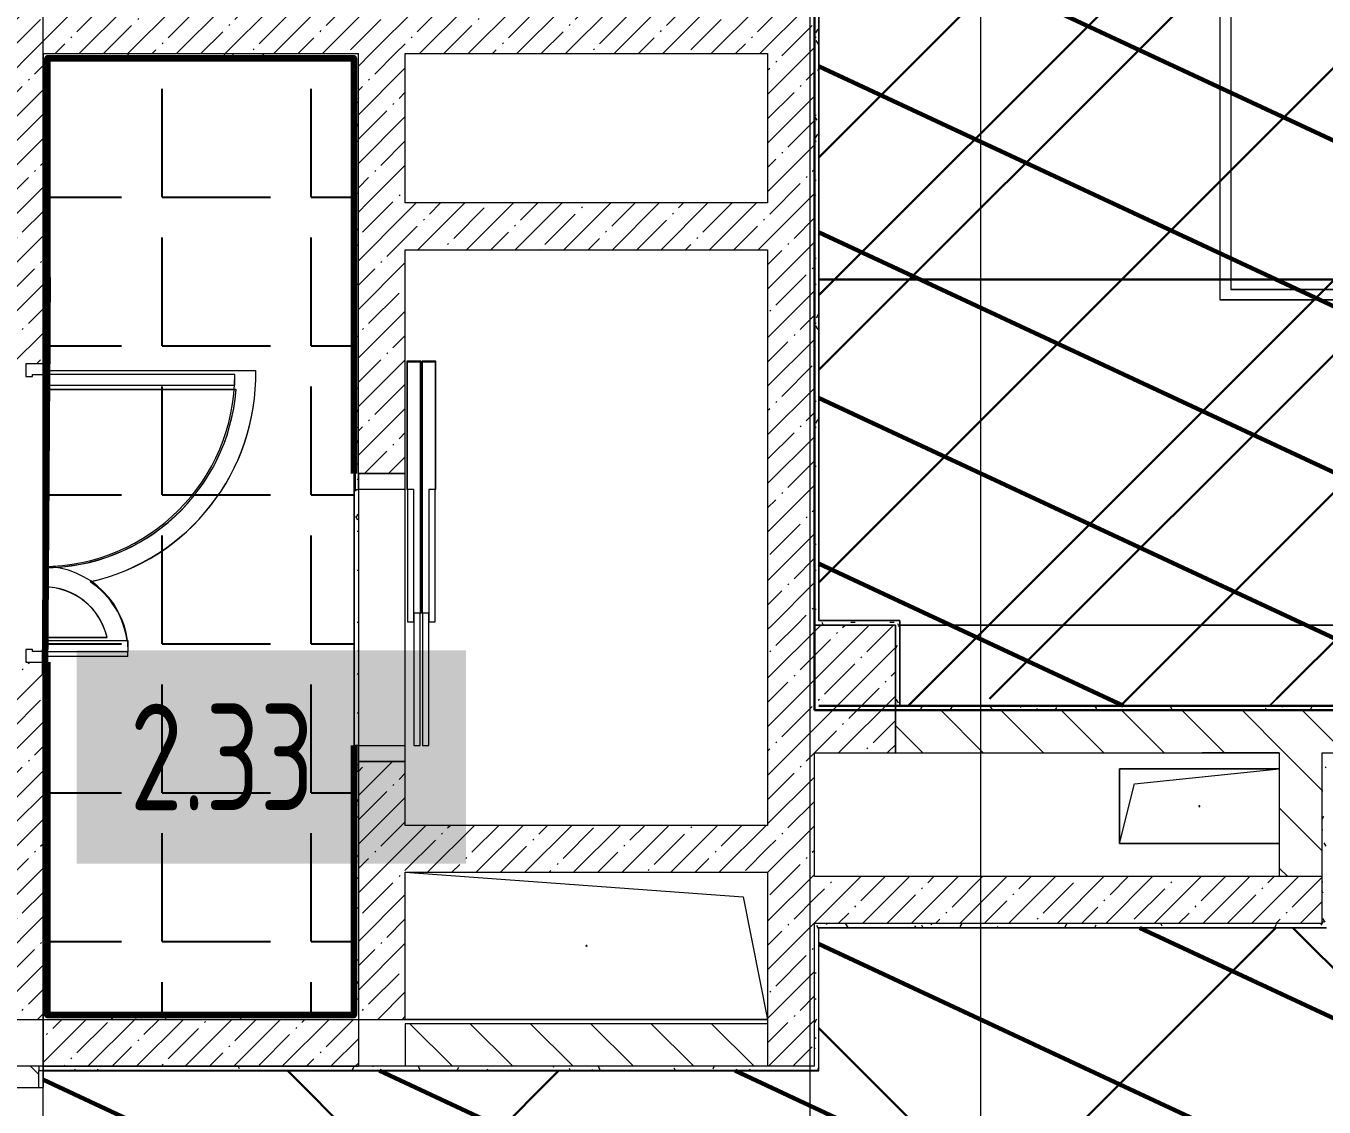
# Model space of a CAD drawing. Header units: millimetres. Extents: x -164500 to 426394, y -23753 to 102118.
# Drawn here: x 187452 to 193543, y 10038 to 15109 of the extents above; entities that cross this region are included whole.
import ezdxf
from ezdxf import colors
from ezdxf.entities.mleader import LeaderData, LeaderLine
from ezdxf.math import Vec2, Vec3

# ---------------------------------------------------------------- set-up
doc = ezdxf.new("R2010")
doc.units = ezdxf.units.MM
doc.linetypes.add('Осевая', pattern=[6350, 1270, -952.5, 3175, -952.5])
for name, color, linetype, lineweight in [('0) шлифовка', 5, 'Continuous', 60), ('284 стык. профилей', 1, 'Continuous', 120), ('370 ПК-1', 200, 'Continuous', 120), ('5.1) Л-4  Линолеум спортзал', 140, 'Continuous', 30), ('5.3) Л-7 Линолеум 4 вып', 230, 'Continuous', 30), ('5.3) Линолем обрезка', 100, 'Continuous', 30), ('9.1) Рулон', 30, 'Continuous', 30), ('A-FLOR', 7, 'Continuous', 9), ('A-GENM', 7, 'Continuous', 9), ('A-WALL', 7, 'Continuous', 5), ('I-WALL', 7, 'Continuous', 5), ('S-COLS-1', 7, 'Continuous', 5), ('Оси', 7, 'Continuous', 9), ('Оси-2', 7, 'Осевая', 9)]:
    doc.layers.add(name, color=color, linetype=linetype, lineweight=lineweight)
for name, color, linetype in [('1.2.1) плитка КР3', 140, 'Continuous'), ('2) защита вин плитк', 6, 'Continuous'), ('3.2.1) Нал-ой пол 4 вып', 3, 'Continuous'), ('3.2.2) Нал-ой пол 4 вып', 3, 'Continuous')]:
    doc.layers.add(name, color=color, linetype=linetype)
for name, color, linetype, lineweight, true_color in [('A-DOOR-1', 7, 'Continuous', 5, 0xc0c0c0), ('A-DOOR-FRAM-1', 7, 'Continuous', 5, 0xc0c0c0), ('A-WALL-1', 9, 'Continuous', 5, 0x808080), ('A-WALL-FNSH-1', 9, 'Continuous', 5, 0x808080)]:
    doc.layers.add(name, color=color, linetype=linetype, lineweight=lineweight, true_color=true_color)
doc.styles.get("Standard").update_dxf_attribs({"font": 'ГОСТ тип А.ttf'})
doc.styles.add('СПДС', font='ГОСТ тип А.ttf', dxfattribs={"width": 0.9})
doc.dimstyles.new('ISO-25', dxfattribs={"dimtxt": 2.5, "dimasz": 2.5, "dimexe": 1.25, "dimexo": 0.625, "dimtad": 1, "dimtxsty": 'Standard', "dimcen": 2.5, "dimadec": 0, "dimazin": 0, "dimtfac": 1, "dimtmove": 0, "dimatfit": 3, "dimfxl": 1, "dimarcsym": 0})
pattern_1 = [(135, (148772.12, -0.94), (-141.42136, -141.42136), [])]
pattern_2 = [(45, (148772.12, -0.94), (-114.04925, 114.04925), []), (45, (148886.17, -0.94), (-114.04925, 114.04925), [201.612, -40.322, 6.706, -33.617])]
pattern_3 = [(0, (148772.123, -0.94), (243.84, 60.96), [20.117, -162.763, 20.117, -162.763, -975.36]), (0, (148772.123, -0.94), (243.84, 60.96), [-365.76, 20.117, -345.643, 20.117, -162.763, -426.72]), (0, (148772.123, -0.94), (243.84, 60.96), [-914.4, 20.117, -101.803, 20.117, -284.683]), (120, (148863.563, 29.54), (-174.71291, 180.691634), [20.117, -162.763, 20.117, -162.763, -975.36]), (120, (148863.563, 29.54), (-174.71291, 180.691634), [-365.76, 20.117, -345.643, 20.117, -162.763, -426.72]), (120, (148863.563, 29.54), (-174.71291, 180.691634), [-914.4, 20.117, -101.803, 20.117, -284.683]), (240, (148894.043, 151.46), (-69.12709, -241.651634), [20.117, -162.763, 20.117, -162.763, -975.36]), (240, (148894.043, 151.46), (-69.12709, -241.651634), [-365.76, 20.117, -345.643, 20.117, -162.763, -426.72]), (240, (148894.043, 151.46), (-69.12709, -241.651634), [-914.4, 20.117, -101.803, 20.117, -284.683])]
pattern_4 = [(45, (148903.1, 14959), (-1347.04, 1347.04), [])]
pattern_5 = [(45, (205553.1, 26879), (-1347.04, 1347.04), [])]

# ---------------------------------------------------------------- blocks, each defined once
blk = doc.blocks.new('GM_Отверстие прямоугольное _в плите_ - Отверстие-21981729-Объем проектирования 2 этажа')
at = {"layer": 'A-GENM'}
for p, q in [((-375, -175), (-375, 175)), ((-375, 175), (375, 175)), ((375, 175), (-375, 175)), ((-375, 175), (-375, -175)), ((-305, 105), (375, 175)), ((-375, -175), (-305, 105)), ((375, -175), (-375, -175)), ((-375, -175), (375, -175))]:
    blk.add_line(p, q, dxfattribs=at)
for start, end in [(360, 180), (180, 360)]:
    blk.add_arc((0, 0), 2.5, start, end, dxfattribs=at)
blk = doc.blocks.new('GM_Отверстие прямоугольное _в плите_ - Отверстие-24275187-Объем проектирования 2 этажа')
at = {"layer": 'A-GENM'}
for p, q in [((-230, 735), (345, 850)), ((345, 850), (345, -850)), ((345, -850), (345, 850)), ((-345, -850), (-230, 735))]:
    blk.add_line(p, q, dxfattribs=at)
for start, end in [(360, 180), (180, 360)]:
    blk.add_arc((0, 0), 2.5, start, end, dxfattribs=at)
blk = doc.blocks.new('_Oblique')
at = {"color": 0, "linetype": 'ByBlock', "lineweight": -2}
blk.add_line((-0.5, -0.5), (0.5, 0.5), dxfattribs=at)
blk = doc.blocks.new('*D1710')
at = {"layer": '5.3) Линолем обрезка', "color": 0, "lineweight": -2, "transparency": 16777216}
for p, q in [((191532.7, 26899.1), (201952.4, 26899.1)), ((201951.1, 11899.1), (201951.1, 26899.1)), ((191532.7, 11899.1), (201952.4, 11899.1))]:
    blk.add_line(p, q, dxfattribs=at)
at = {"layer": 'Defpoints', "color": 0, "transparency": 16777216}
for p in [(191532.1, 26899.1), (201951.1, 26899.1), (191532.1, 11899.1)]:
    blk.add_point(p, dxfattribs=at)
at = {"layer": '5.3) Линолем обрезка', "color": 0, "lineweight": -2, "transparency": 16777216, "xscale": 600, "yscale": 600, "zscale": 600}
for p, rotation in [((201951.1, 26899.1), 90), ((201951.1, 11899.1), 270)]:
    blk.add_blockref('_Oblique', p, dxfattribs=dict(at, rotation=rotation))
at = {"layer": '5.3) Линолем обрезка', "color": 0, "transparency": 16777216, "insert": (201650.5, 19399.1), "char_height": 600, "attachment_point": 5, "rotation": 90}
blk.add_mtext('15000', dxfattribs=at)
blk = doc.blocks.new('*U1715')
at = {"layer": '5.3) Линолем обрезка'}
blk.add_lwpolyline([(-10250, 0), (10250, 0)], dxfattribs=at)
blk = doc.blocks.new('*U1716')
at = {"layer": '5.3) Линолем обрезка', "color": 0, "linetype": 'ByBlock', "lineweight": -2, "transparency": 16777216}
for p in [(0, 2000), (0, 0)]:
    blk.add_blockref('*U1715', p, dxfattribs=at)

msp = doc.modelspace()

# ---------------------------------------------------------------- hatches: boundary and pattern name
at = {"layer": '0) шлифовка', "true_color": 0x2776bb}
h = msp.add_hatch(dxfattribs=at)
h.set_pattern_fill('ANSI31', color=152, scale=222, angle=110)
h.set_pattern_definition([(155, (205553.1, 26879), (-297.882, -638.81), [])])
h.paths.add_polyline_path([(215311.123, 26479), (214911.123, 26479), (209553.123, 26479), (208932.123, 26479), (208911.623, 26479), (208911.123, 26479), (203552.123, 26479), (203532.123, 26479), (202911.123, 26479), (197553.41, 26479), (196911.123, 26479), (191553.123, 26480), (191553.123, 26479), (191173.123, 26479), (191173.123, 23321), (191553.123, 23321), (191553.123, 22679), (191173.123, 22679), (191173.123, 17321), (191553.123, 17321), (191553.123, 16679), (191173.123, 16679), (191173.123, 12321), (191553.123, 12321), (191553.123, 11921), (194007.836, 11921), (196911.123, 11921), (196911.123, 12321), (197553.123, 12321), (197553.123, 11921), (202911.123, 11921), (202911.123, 12321), (203553.123, 12321), (203553.123, 11921), (208911.123, 11921), (208911.123, 12321), (209553.123, 12321), (209553.123, 11921), (214911.123, 11921), (214911.123, 12321), (215311.123, 12321), (215311.123, 15175), (215311.123, 16679), (214911.123, 16679), (214911.123, 17321), (215311.123, 17321), (215311.123, 22679), (214911.123, 22679), (214911.123, 23321), (215311.123, 23321), (215311.123, 24050)])
h = msp.add_hatch(dxfattribs=at)
h.set_pattern_fill('ANSI31', color=152, scale=222, angle=110)
h.set_pattern_definition([(155, (148903.1, 14959), (-297.8825, -638.811), [])])
h.paths.add_polyline_path([(224231.123, 10682.29), (223453.123, 10682.29), (223453.123, 10722.29), (224231.123, 10722.29), (224231.123, 10879), (222787.313, 10879), (222787.313, 10868.5), (222281.123, 10868.5), (222202.123, 10868.5), (222202.123, 10835), (222157.123, 10835), (222157.123, 10868.5), (215723.623, 10868.5), (215563.123, 10868.5), (215068.123, 10868.5), (210711.123, 10879), (210711.123, 10900), (210722.91, 11349), (210153.123, 11349), (210153.123, 10879), (210152.123, 10879), (210132.123, 10879), (207912.123, 10879), (196011.836, 10879), (196011.836, 10900), (193553.836, 10900), (193553.836, 10879), (191173.123, 10879), (191173.123, 10209), (187533.123, 10209), (187533.123, 10130), (187533.123, 7921), (188333.123, 7921), (188403.123, 7921), (188403.123, 8725), (188443.123, 8725), (188443.123, 7921), (189658.123, 7921), (189658.123, 8230), (189698.123, 8230), (189698.123, 7921), (197272.123, 7921), (197272.123, 8725), (197312.123, 8725), (197312.123, 7921), (198527.123, 7921), (198527.123, 8230), (198567.123, 8230), (198567.123, 7921), (206273.123, 7921), (206273.123, 8725), (206313.123, 8725), (206313.123, 7921), (207528.123, 7921), (207528.123, 8230), (207568.123, 8230), (207568.123, 7921), (214052.123, 7921), (214727.123, 7921), (220852.123, 7921), (221077.123, 7921), (223501.123, 7921), (223501.123, 8301), (224231.123, 8301), (224231.123, 9352.29), (224231.123, 9422.29), (223953.123, 9422.29), (223953.123, 9462.29), (224231.123, 9462.29)])
at = {"layer": '1.2.1) плитка КР3'}
h = msp.add_hatch(dxfattribs=at)
h.set_pattern_fill('ANGLE', color=256, scale=100)
h.set_pattern_definition([(0, (205553.1, 26879), (0, 698.5), [508, -190.5]), (90, (205553.1, 26879), (-698.5, 4e-14), [508, -190.5])])
h.paths.add_polyline_path([(188991.123, 14958.059), (187553.123, 14958.059), (187553.123, 13524.059), (187552.123, 13524.059), (187540.123, 13524.059), (187540.123, 13509.059), (187536.812, 12139.059), (187540.123, 12139.059), (187540.123, 12124.059), (187552.123, 12124.059), (187553.123, 12124.059), (187553.123, 10470.059), (188991.123, 10470.059)])
at = {"layer": '2) защита вин плитк'}
h = msp.add_hatch(dxfattribs=at)
h.set_pattern_fill('ANSI31', color=256, scale=600)
h.set_pattern_definition(pattern_5)
h.paths.add_polyline_path([(215311.123, 26479), (214911.123, 26479), (209553.123, 26479), (208932.123, 26479), (208911.623, 26479), (208911.123, 26479), (203552.123, 26479), (203532.123, 26479), (202911.123, 26479), (197553.41, 26479), (196911.123, 26479), (191553.123, 26480), (191553.123, 26479), (191173.123, 26479), (191173.123, 23321), (191553.123, 23321), (191553.123, 22679), (191173.123, 22679), (191173.123, 17321), (191553.123, 17321), (191553.123, 16679), (191173.123, 16679), (191173.123, 12321), (191553.123, 12321), (191553.123, 11921), (194007.836, 11921), (196911.123, 11921), (196911.123, 12321), (197553.123, 12321), (197553.123, 11921), (202911.123, 11921), (202911.123, 12321), (203553.123, 12321), (203553.123, 11921), (208911.123, 11921), (208911.123, 12321), (209553.123, 12321), (209553.123, 11921), (214911.123, 11921), (214911.123, 12321), (215311.123, 12321), (215311.123, 15175), (215311.123, 16679), (214911.123, 16679), (214911.123, 17321), (215311.123, 17321), (215311.123, 22679), (214911.123, 22679), (214911.123, 23321), (215311.123, 23321), (215311.123, 24050)])
h = msp.add_hatch(dxfattribs=at)
h.set_pattern_fill('ANSI31', color=256, scale=600)
h.set_pattern_definition(pattern_4)
h.paths.add_polyline_path([(224231.123, 10682.29), (223453.123, 10682.29), (223453.123, 10722.29), (224231.123, 10722.29), (224231.123, 10879), (222787.313, 10879), (222787.313, 10868.5), (222281.123, 10868.5), (222202.123, 10868.5), (222202.123, 10835), (222157.123, 10835), (222157.123, 10868.5), (215723.623, 10868.5), (215563.123, 10868.5), (215068.123, 10868.5), (210711.123, 10879), (210711.123, 10900), (210722.91, 11349), (210153.123, 11349), (210153.123, 10879), (210152.123, 10879), (210132.123, 10879), (207912.123, 10879), (196011.836, 10879), (196011.836, 10900), (193553.836, 10900), (193553.836, 10879), (191173.123, 10879), (191173.123, 10209), (187533.123, 10209), (187533.123, 10130), (187533.123, 7921), (188333.123, 7921), (188403.123, 7921), (188403.123, 8725), (188443.123, 8725), (188443.123, 7921), (189658.123, 7921), (189658.123, 8230), (189698.123, 8230), (189698.123, 7921), (197272.123, 7921), (197272.123, 8725), (197312.123, 8725), (197312.123, 7921), (198527.123, 7921), (198527.123, 8230), (198567.123, 8230), (198567.123, 7921), (206273.123, 7921), (206273.123, 8725), (206313.123, 8725), (206313.123, 7921), (207528.123, 7921), (207528.123, 8230), (207568.123, 8230), (207568.123, 7921), (214052.123, 7921), (214727.123, 7921), (220852.123, 7921), (221077.123, 7921), (223501.123, 7921), (223501.123, 8301), (224231.123, 8301), (224231.123, 9352.29), (224231.123, 9422.29), (223953.123, 9422.29), (223953.123, 9462.29), (224231.123, 9462.29)])
at = {"layer": '3.2.1) Нал-ой пол 4 вып'}
h = msp.add_hatch(dxfattribs=at)
h.set_pattern_fill('ANSI31', color=256, scale=600)
h.set_pattern_definition(pattern_5)
h.paths.add_polyline_path([(215311.123, 26479), (214911.123, 26479), (209553.123, 26479), (208932.123, 26479), (208911.623, 26479), (208911.123, 26479), (203552.123, 26479), (203532.123, 26479), (202911.123, 26479), (197553.41, 26479), (196911.123, 26479), (191553.123, 26480), (191553.123, 26479), (191173.123, 26479), (191173.123, 23321), (191553.123, 23321), (191553.123, 22679), (191173.123, 22679), (191173.123, 17321), (191553.123, 17321), (191553.123, 16679), (191173.123, 16679), (191173.123, 12321), (191553.123, 12321), (191553.123, 11921), (194007.836, 11921), (196911.123, 11921), (196911.123, 12321), (197553.123, 12321), (197553.123, 11921), (202911.123, 11921), (202911.123, 12321), (203553.123, 12321), (203553.123, 11921), (208911.123, 11921), (208911.123, 12321), (209553.123, 12321), (209553.123, 11921), (214911.123, 11921), (214911.123, 12321), (215311.123, 12321), (215311.123, 15175), (215311.123, 16679), (214911.123, 16679), (214911.123, 17321), (215311.123, 17321), (215311.123, 22679), (214911.123, 22679), (214911.123, 23321), (215311.123, 23321), (215311.123, 24050)])
at = {"layer": '3.2.2) Нал-ой пол 4 вып'}
h = msp.add_hatch(dxfattribs=at)
h.set_pattern_fill('ANSI31', color=256, scale=600)
h.set_pattern_definition(pattern_4)
h.paths.add_polyline_path([(224231.123, 10682.29), (223453.123, 10682.29), (223453.123, 10722.29), (224231.123, 10722.29), (224231.123, 10879), (222787.313, 10879), (222787.313, 10868.5), (222281.123, 10868.5), (222202.123, 10868.5), (222202.123, 10835), (222157.123, 10835), (222157.123, 10868.5), (215723.623, 10868.5), (215563.123, 10868.5), (215068.123, 10868.5), (210711.123, 10879), (210711.123, 10900), (210722.91, 11349), (210153.123, 11349), (210153.123, 10879), (210152.123, 10879), (210132.123, 10879), (207912.123, 10879), (196011.836, 10879), (196011.836, 10900), (193553.836, 10900), (193553.836, 10879), (191173.123, 10879), (191173.123, 10209), (187533.123, 10209), (187533.123, 10130), (187533.123, 7921), (188333.123, 7921), (188403.123, 7921), (188403.123, 8725), (188443.123, 8725), (188443.123, 7921), (189658.123, 7921), (189658.123, 8230), (189698.123, 8230), (189698.123, 7921), (197272.123, 7921), (197272.123, 8725), (197312.123, 8725), (197312.123, 7921), (198527.123, 7921), (198527.123, 8230), (198567.123, 8230), (198567.123, 7921), (206273.123, 7921), (206273.123, 8725), (206313.123, 8725), (206313.123, 7921), (207528.123, 7921), (207528.123, 8230), (207568.123, 8230), (207568.123, 7921), (214052.123, 7921), (214727.123, 7921), (220852.123, 7921), (221077.123, 7921), (223501.123, 7921), (223501.123, 8301), (224231.123, 8301), (224231.123, 9352.29), (224231.123, 9422.29), (223953.123, 9422.29), (223953.123, 9462.29), (224231.123, 9462.29)])
at = {"layer": '5.1) Л-4  Линолеум спортзал'}
h = msp.add_hatch(dxfattribs=at)
h.set_pattern_fill('ANSI31', color=256, scale=300)
h.set_pattern_definition([(45, (205553.1, 26879), (-673.52, 673.52), [])])
h.paths.add_polyline_path([(215311.123, 26510.116), (214911.123, 26478.058), (214911.123, 26878.058), (209553.123, 26878.058), (209553.123, 26479.058), (208932.123, 26510.116), (208911.623, 26510.116), (208911.123, 26878.058), (203552.123, 26878.058), (203532.123, 26510.116), (202932.123, 26499.059), (202911.123, 26878.058), (197553.41, 26878.058), (197553.41, 26499.059), (196911.123, 26478.059), (196911.123, 26877.558), (191553.123, 26878.558), (191553.123, 26510.116), (191173.123, 26510.116), (191173.123, 23352.116), (191553.123, 23352.116), (191553.123, 22710.116), (191173.123, 22710.116), (191173.123, 17352.116), (191553.123, 17352.116), (191553.123, 16710.116), (191173.123, 16710.116), (191173.123, 12352.116), (191553.123, 12352.116), (191553.123, 11952.116), (194007.836, 11952.116), (196911.123, 11952.116), (196911.123, 12352.116), (197553.123, 12352.116), (197553.123, 11952.116), (202911.123, 11952.116), (202911.123, 12352.116), (203553.123, 12352.116), (203553.123, 11952.116), (208911.123, 11952.116), (208911.123, 12352.116), (209553.123, 12352.116), (209553.123, 11952.116), (214911.123, 11952.116), (214911.123, 12352.116), (215311.123, 12352.116), (215311.123, 15206.116), (215311.123, 16710.116), (214911.123, 16710.116), (214911.123, 17352.116), (215311.123, 17352.116), (215311.123, 22710.116), (214911.123, 22710.116), (214911.123, 23352.116), (215311.123, 23352.116), (215311.123, 24081.116)])
at = {"layer": '5.3) Л-7 Линолеум 4 вып'}
h = msp.add_hatch(dxfattribs=at)
h.set_pattern_fill('ANSI37', color=256, scale=600)
h.set_pattern_definition([(45, (148903.1, 14959), (-1347.04, 1347.04), []), (135, (148903.1, 14959), (-1347.04, -1347.04), [])])
h.paths.add_polyline_path([(224231.123, 10682.29), (223453.123, 10682.29), (223453.123, 10722.29), (224231.123, 10722.29), (224231.123, 10879), (222787.313, 10879), (222787.313, 10868.5), (222281.123, 10868.5), (222202.123, 10868.5), (222202.123, 10835), (222157.123, 10835), (222157.123, 10868.5), (215723.623, 10868.5), (215563.123, 10868.5), (215068.123, 10868.5), (210711.123, 10879), (210711.123, 10900), (210722.91, 11349), (210153.123, 11349), (210153.123, 10879), (210152.123, 10879), (210132.123, 10879), (207912.123, 10879), (196011.836, 10879), (196011.836, 10900), (193553.836, 10900), (193553.836, 10879), (191173.123, 10879), (191173.123, 10209), (187533.123, 10209), (187533.123, 10130), (187533.123, 7921), (188333.123, 7921), (188403.123, 7921), (188403.123, 8725), (188443.123, 8725), (188443.123, 7921), (189658.123, 7921), (189658.123, 8230), (189698.123, 8230), (189698.123, 7921), (197272.123, 7921), (197272.123, 8725), (197312.123, 8725), (197312.123, 7921), (198527.123, 7921), (198527.123, 8230), (198567.123, 8230), (198567.123, 7921), (206273.123, 7921), (206273.123, 8725), (206313.123, 8725), (206313.123, 7921), (207528.123, 7921), (207528.123, 8230), (207568.123, 8230), (207568.123, 7921), (214052.123, 7921), (214727.123, 7921), (220852.123, 7921), (221077.123, 7921), (223501.123, 7921), (223501.123, 8301), (224231.123, 8301), (224231.123, 9352.29), (224231.123, 9422.29), (223953.123, 9422.29), (223953.123, 9462.29), (224231.123, 9462.29)])
at = {"layer": '5.3) Линолем обрезка', "transparency": 33554646}
h = msp.add_hatch(dxfattribs=at)
h.set_pattern_fill('ANSI31', color=5, scale=222)
h.set_pattern_definition([(45, (205553.1, 26879), (-498.404, 498.404), [])])
h.paths.add_polyline_path([(211673.123, 13920.058), (191173.123, 13920.058), (191173.123, 12320.058), (191553.123, 12320.058), (191553.123, 11920.058), (196911.123, 11920.058), (196911.123, 12320.058), (197553.123, 12320.058), (197553.123, 11920.058), (202911.123, 11920.058), (202911.123, 12320.058), (203553.123, 12320.058), (203553.123, 11920.058), (208911.123, 11920.058), (208911.123, 12320.058), (209553.123, 12320.058), (209553.123, 11920.058), (211673.123, 11920.058)])
h.paths.add_polyline_path([(211673.123, 15920.058), (191173.123, 15920.058), (191173.123, 13920.058), (211673.123, 13920.058)])
h.paths.add_polyline_path([(211673.123, 17920.058), (191173.123, 17920.058), (191173.123, 17320.058), (191553.123, 17320.058), (191553.123, 16678.058), (191173.123, 16678.058), (191173.123, 15920.058), (211673.123, 15920.058)])
h.paths.add_polyline_path([(211673.123, 19920.058), (191173.123, 19920.058), (191173.123, 17920.058), (211673.123, 17920.058)])
h.paths.add_polyline_path([(211673.123, 21920.058), (191173.123, 21920.058), (191173.123, 19920.058), (211673.123, 19920.058)])
h.paths.add_polyline_path([(211673.123, 23920.058), (191173.123, 23920.058), (191173.123, 23320.058), (191553.123, 23320.058), (191553.123, 22678.059), (191173.123, 22678.059), (191173.123, 21920.058), (211673.123, 21920.058)])
h.paths.add_polyline_path([(211673.123, 25920.058), (191173.123, 25920.058), (191173.123, 23920.058), (211673.123, 23920.058)])
h.paths.add_polyline_path([(211673.123, 26878.058), (209553.123, 26878.058), (209553.123, 26528.058), (209553.123, 26478.058), (208932.123, 26478.058), (208912.123, 26478.058), (208911.123, 26478.058), (208911.123, 26479.058), (208911.123, 26499.058), (208911.123, 26878.058), (203553.123, 26878.058), (203553.123, 26499.059), (203553.123, 26479.059), (203553.123, 26478.059), (203532.123, 26478.059), (202911.123, 26478.059), (202911.123, 26528.059), (202911.123, 26878.058), (197553.41, 26878.058), (197553.41, 26528.059), (197553.41, 26478.059), (196911.123, 26478.059), (196911.123, 26878.058), (191553.123, 26878.058), (191553.123, 26478.058), (191173.123, 26478.058), (191173.123, 25920.058), (211673.123, 25920.058)])
at = {"layer": 'I-WALL'}
h = msp.add_hatch(dxfattribs=at)
h.set_pattern_fill('FP_1', color=256, style=0, pattern_type=2)
h.set_pattern_definition(pattern_2)
h.paths.add_polyline_path([(187312.123, 10449.058), (187532.123, 10449.059), (187532.123, 12124.059), (187312.123, 12124.059), (187312.123, 10679.059)])
h.paths.add_polyline_path([(187532.123, 13524.059), (187532.123, 21574.059), (187312.123, 21574.059), (187312.123, 13524.059), (187527.655, 13524.059)])
h.paths.add_polyline_path([(187523.675, 22974.059), (187532.123, 22974.059), (187532.123, 23399.059), (187422.883, 23399.059), (187312.123, 23419.337), (187312.123, 22974.059), (187482.123, 22974.059)])
h = msp.add_hatch(dxfattribs=at)
h.set_pattern_fill('FP_191', color=256, style=0, pattern_type=2)
h.set_pattern_definition(pattern_3)
h.paths.add_polyline_path([(191152.123, 12299.058), (191172.123, 12299.058), (191172.123, 12319.058)])
h.paths.add_polyline_path([(191152.123, 12299.058), (191172.123, 12320.058), (191172.123, 16679.058), (191152.123, 16679.058), (191152.123, 12332.073)])
h = msp.add_hatch(dxfattribs=at)
h.set_pattern_fill('FP_1', color=256, style=0, pattern_type=2)
h.set_pattern_definition(pattern_2)
h.paths.add_polyline_path([(191152.123, 14979.059), (191152.123, 15199.059), (187532.123, 15199.059), (187532.123, 14979.059), (190932.123, 14979.059)])
h = msp.add_hatch(dxfattribs=at)
h.set_pattern_fill('FP_191', color=256, style=0, pattern_type=2)
h.set_pattern_definition(pattern_3)
h.paths.add_polyline_path([(189012.123, 14979.059), (187532.123, 14979.059), (187532.123, 14959.059), (188991.123, 14959.059)])
h.paths.add_polyline_path([(189001.846, 14959.059), (189012.123, 14959.059), (189012.123, 14979.059), (188992.123, 14959.059)])
h = msp.add_hatch(dxfattribs=at)
h.set_pattern_fill('FP_191', color=256, style=0, pattern_type=2)
h.set_pattern_definition(pattern_3)
h.paths.add_polyline_path([(187532.123, 10449.059), (187552.123, 10470.059), (187552.123, 12124.059), (187540.123, 12124.059), (187540.123, 12069.059), (187532.123, 12069.059), (187532.123, 10452.072)])
h.paths.add_polyline_path([(187552.123, 10449.059), (187552.123, 10469.059), (187532.123, 10449.059)])
h.paths.add_polyline_path([(187540.123, 13524.059), (187552.123, 13524.059), (187552.123, 14958.059), (187532.123, 14959.059), (187532.89, 13579.059), (187540.123, 13579.059), (187540.123, 13532.059)])
h = msp.add_hatch(dxfattribs=at)
h.set_pattern_fill('FP_191', color=256, style=0, pattern_type=2)
h.set_pattern_definition(pattern_3)
h.paths.add_polyline_path([(188994.184, 10469.059), (189012.123, 10469.059), (189012.123, 14959.059), (188992.123, 14957.24), (188992.123, 10469.059)])
h = msp.add_hatch(dxfattribs=at)
h.set_pattern_fill('FP_1', color=256, style=0, pattern_type=2)
h.set_pattern_definition(pattern_2)
h.paths.add_polyline_path([(189232.123, 14279.059), (189232.123, 14979.059), (189012.123, 14979.059), (189012.123, 14279.059)])
h = msp.add_hatch(dxfattribs=at)
h.set_pattern_fill('FP_1', color=256, style=0, pattern_type=2)
h.set_pattern_definition(pattern_2)
h.paths.add_polyline_path([(191152.123, 10229.059), (191152.123, 11699.058), (190932.123, 11699.058), (190932.123, 10229.059)])
h.paths.add_polyline_path([(190932.123, 12299.058), (191152.123, 12299.058), (191152.123, 14979.059), (190932.123, 14979.059), (190932.123, 12900.076)])
h = msp.add_hatch(dxfattribs=at)
h.set_pattern_fill('FP_1', color=256, style=0, pattern_type=2)
h.set_pattern_definition(pattern_2)
h.paths.add_polyline_path([(189232.123, 10449.059), (189232.123, 11659.059), (189012.123, 11659.059), (189012.123, 10449.059)])
h.paths.add_polyline_path([(189012.123, 13009.059), (189232.123, 13009.059), (189232.123, 14279.059), (189012.123, 14279.059), (189012.123, 14128.205)])
h = msp.add_hatch(dxfattribs=at)
h.set_pattern_fill('FP_1', color=256, style=0, pattern_type=2)
h.set_pattern_definition(pattern_2)
h.paths.add_polyline_path([(189232.123, 14059.059), (190932.123, 14059.059), (190932.123, 14279.059), (189232.123, 14279.059), (189232.123, 14250.907)])
h = msp.add_hatch(dxfattribs=at)
h.set_pattern_fill('FP_191', color=256, style=0, pattern_type=2)
h.set_pattern_definition(pattern_3)
h.paths.add_polyline_path([(191525.533, 12299.058), (191552.123, 12299.058), (191552.123, 12319.058), (191172.123, 12319.058), (191172.123, 12299.058)])
h = msp.add_hatch(dxfattribs=at)
h.set_pattern_fill('FP_191', color=256, style=0, pattern_type=2)
h.set_pattern_definition(pattern_3)
h.paths.add_polyline_path([(191532.123, 11899.058), (191552.123, 11920.058), (191552.123, 12299.058), (191532.124, 12299.058), (191532.123, 11919.058)])
h.paths.add_polyline_path([(191552.123, 11899.058), (191552.123, 11919.058), (191532.123, 11899.058)])
h = msp.add_hatch(dxfattribs=at)
h.set_pattern_fill('FP_23', color=256, style=0, pattern_type=2)
h.set_pattern_definition(pattern_1)
h.paths.add_polyline_path([(199182.123, 11699.058), (200482.121, 11699.059), (200482.123, 11899.058), (197532.123, 11899.058), (197532.41, 11699.058)])
h.paths.add_polyline_path([(193332.837, 11699.058), (194007.836, 11699.058), (194007.836, 11899.058), (191532.123, 11898.896), (191532.123, 11699.058), (192971.002, 11699.058)])
h.paths.add_polyline_path([(196232.836, 11699.058), (196932.123, 11699.058), (196932.123, 11899.058), (195457.836, 11899.058), (195457.836, 11699.058), (196032.836, 11699.058)])
h = msp.add_hatch(dxfattribs=at)
h.set_pattern_fill('FP_191', color=256, style=0, pattern_type=2)
h.set_pattern_definition(pattern_3)
h.paths.add_polyline_path([(196932.123, 11899.058), (196932.123, 11919.058), (196912.123, 11919.058)])
h.paths.add_polyline_path([(196932.123, 11899.058), (196911.123, 11919.058), (195457.836, 11919.058), (195457.836, 11907.058), (195487.836, 11907.058), (195487.836, 11899.058), (196232.836, 11899.058)])
h.paths.add_polyline_path([(193977.836, 11899.058), (193977.836, 11907.058), (194007.836, 11907.058), (194007.836, 11919.058), (191552.123, 11919.058), (191552.123, 11899.058), (193532.836, 11899.058)])
h = msp.add_hatch(dxfattribs=at)
h.set_pattern_fill('FP_23', color=256, style=0, pattern_type=2)
h.set_pattern_definition(pattern_1)
h.paths.add_polyline_path([(193532.836, 11119.059), (193532.836, 11699.058), (193332.836, 11699.058), (193332.836, 11119.059)])
h = msp.add_hatch(dxfattribs=at)
h.set_pattern_fill('FP_191', color=256, style=0, pattern_type=2)
h.set_pattern_definition(pattern_3)
h.paths.add_polyline_path([(195487.836, 11679.058), (196011.836, 11679.058), (196012.324, 11699.058), (195487.836, 11697.975), (195487.836, 11691.058), (195457.836, 11691.058), (195457.836, 11679.058)])
h.paths.add_polyline_path([(194007.836, 11679.058), (194007.836, 11691.058), (193977.836, 11691.058), (193977.836, 11699.058), (193532.836, 11699.058), (193532.836, 11679.058), (193977.836, 11679.058)])
h = msp.add_hatch(dxfattribs=at)
h.set_pattern_fill('FP_191', color=256, style=0, pattern_type=2)
h.set_pattern_definition(pattern_3)
h.paths.add_polyline_path([(193532.836, 10899.059), (193552.836, 10899.706), (193552.836, 11678.058), (193532.836, 11678.058), (193532.836, 11119.059)])
h = msp.add_hatch(dxfattribs=at)
h.set_pattern_fill('FP_1', color=256, style=0, pattern_type=2)
h.set_pattern_definition(pattern_2)
h.paths.add_polyline_path([(190932.123, 11139.059), (190932.123, 11359.059), (189232.123, 11359.059), (189232.123, 11139.059), (190095.925, 11139.059)])
h = msp.add_hatch(dxfattribs=at)
h.set_pattern_fill('FP_1', color=256, style=0, pattern_type=2)
h.set_pattern_definition(pattern_2)
h.paths.add_polyline_path([(193532.836, 10899.059), (193532.836, 11119.059), (191152.123, 11119.059), (191152.123, 10899.059), (192971.002, 10899.059)])
h = msp.add_hatch(dxfattribs=at)
h.set_pattern_fill('FP_191', color=256, style=0, pattern_type=2)
h.set_pattern_definition(pattern_3)
h.paths.add_polyline_path([(191152.123, 10209.059), (191172.123, 10210.877), (191172.123, 10899.059), (191152.123, 10899.059), (191152.123, 10229.059)])
h = msp.add_hatch(dxfattribs=at)
h.set_pattern_fill('FP_191', color=256, style=0, pattern_type=2)
h.set_pattern_definition(pattern_3)
h.paths.add_polyline_path([(193532.836, 10879.059), (193552.836, 10879.059), (193552.836, 10899.059), (191172.123, 10899.059), (191173.942, 10879.059), (193461.77, 10879.059)])
h = msp.add_hatch(dxfattribs=at)
h.set_pattern_fill('FP_1', color=256, style=0, pattern_type=2)
h.set_pattern_definition(pattern_2)
h.paths.add_polyline_path([(189012.123, 10229.059), (189012.123, 10449.059), (187532.123, 10449.058), (187532.123, 10229.059), (188634.595, 10229.059)])
h = msp.add_hatch(dxfattribs=at)
h.set_pattern_fill('FP_191', color=256, style=0, pattern_type=2)
h.set_pattern_definition(pattern_3)
h.paths.add_polyline_path([(189012.123, 10449.059), (189012.123, 10469.059), (188992.123, 10469.059), (189007.18, 10454.002)])
h.paths.add_polyline_path([(188634.595, 10449.059), (189012.123, 10449.059), (188991.123, 10469.059), (187553.123, 10469.059), (187552.377, 10449.062), (187911.861, 10449.059)])
h = msp.add_hatch(dxfattribs=at)
h.set_pattern_fill('FP_23', color=256, style=0, pattern_type=2)
h.set_pattern_definition(pattern_1)
h.paths.add_polyline_path([(190932.123, 10229.059), (190932.123, 10429.059), (189232.123, 10429.059), (189232.123, 10229.059), (189908.501, 10229.059)])
h = msp.add_hatch(dxfattribs=at)
h.set_pattern_fill('FP_23', color=256, style=0, pattern_type=2)
h.set_pattern_definition(pattern_1)
h.paths.add_polyline_path([(187491.839, 7899.059), (187512.123, 7899.059), (187512.123, 7999.059), (187312.123, 7999.059), (187312.124, 7899.059)])
h.paths.add_polyline_path([(187312.123, 10129.059), (187512.123, 10129.059), (187512.123, 10229.059), (187312.123, 10229.059)])
h = msp.add_hatch(dxfattribs=at)
h.set_pattern_fill('FP_191', color=256, style=0, pattern_type=2)
h.set_pattern_definition(pattern_3)
h.paths.add_polyline_path([(190932.123, 10209.059), (191152.123, 10209.059), (191152.123, 10229.059), (187512.123, 10229.059), (187512.123, 10209.059), (190829.145, 10209.059)])
at = {"layer": 'S-COLS-1'}
h = msp.add_hatch(dxfattribs=at)
h.set_pattern_fill('FP_1', color=256, style=0, pattern_type=2)
h.set_pattern_definition(pattern_2)
h.paths.add_polyline_path([(191532.123, 11699.058), (191532.123, 12299.058), (190932.123, 12299.058), (190932.123, 11699.058), (191525.533, 11699.058)])

# ---------------------------------------------------------------- linework, layer by layer
at = {"layer": '284 стык. профилей'}
msp.add_lwpolyline([(187553.123, 13929.059), (187540.123, 12069.059)], dxfattribs=at)
at = {"layer": '370 ПК-1'}
for points in [[(187553.123, 13524.059), (187553.123, 14958.059), (188991.123, 14958.059), (188991.123, 13009.059)], [(188991.123, 11734.059), (188991.123, 10469.059), (187553.123, 10469.059), (187553.123, 12124.059)]]:
    msp.add_lwpolyline(points, dxfattribs=at)
at = {"layer": '5.3) Линолем обрезка'}
msp.add_lwpolyline([(191152.123, 11899.058), (215332.123, 11899.058), (215332.123, 26878.058), (191152.123, 26878.058)], close=True, dxfattribs=at)
at = {"layer": 'A-DOOR-1'}
for p, q in [((188432.123, 13474.059), (187532.123, 13474.059)), ((187532.123, 13474.059), (187532.123, 13424.059)), ((188432.123, 13424.059), (188432.123, 13474.059)), ((187532.123, 13424.059), (188432.123, 13424.059)), ((189012.123, 13054.059), (188997.123, 13054.059)), ((188997.123, 13054.059), (188997.123, 12934.059)), ((189012.123, 12934.059), (189012.123, 13054.059)), ((189232.123, 13009.059), (189012.123, 13009.059)), ((189012.123, 13009.059), (189012.123, 12934.059)), ((189232.123, 12934.059), (189232.123, 13009.059)), ((188997.123, 12934.059), (189012.123, 12934.059)), ((189012.123, 12934.059), (189012.123, 11734.059)), ((189232.123, 12934.059), (189012.123, 12934.059)), ((189232.123, 11734.059), (189232.123, 12934.059)), ((189272.123, 12934.059), (189242.123, 12934.059)), ((189242.123, 12934.059), (189242.123, 12314.059)), ((189272.123, 12314.059), (189272.123, 12934.059)), ((189372.123, 12934.059), (189342.123, 12934.059)), ((189342.123, 12934.059), (189342.123, 12314.059)), ((189372.123, 12314.059), (189372.123, 12934.059)), ((189242.123, 12314.059), (189272.123, 12314.059)), ((189302.123, 12354.059), (189272.123, 12354.059)), ((189272.123, 12354.059), (189272.123, 11734.059)), ((189302.123, 11734.059), (189302.123, 12354.059)), ((189342.123, 12354.059), (189312.123, 12354.059)), ((189312.123, 12354.059), (189312.123, 11734.059)), ((189342.123, 11734.059), (189342.123, 12354.059)), ((189342.123, 12314.059), (189372.123, 12314.059)), ((187932.123, 12224.059), (187532.123, 12224.059)), ((187532.123, 12224.059), (187532.123, 12174.059)), ((187932.123, 12174.059), (187932.123, 12224.059)), ((187532.123, 12174.059), (187932.123, 12174.059)), ((189012.123, 11734.059), (188997.123, 11734.059)), ((188997.123, 11734.059), (188997.123, 11614.059)), ((189012.123, 11734.059), (189232.123, 11734.059)), ((189012.123, 11734.059), (189012.123, 11659.059)), ((189012.123, 11614.059), (189012.123, 11734.059)), ((189232.123, 11659.059), (189232.123, 11734.059)), ((189272.123, 11734.059), (189302.123, 11734.059)), ((189312.123, 11734.059), (189342.123, 11734.059)), ((189012.123, 11659.059), (189232.123, 11659.059)), ((188997.123, 11614.059), (189012.123, 11614.059))]:
    msp.add_line(p, q, dxfattribs=at)
for centre, radius, start, end in [((187532.123, 13474.059), 900, 270, 0), ((187532.123, 12174.059), 400, 0, 90)]:
    msp.add_arc(centre, radius, start, end, dxfattribs=at)
at = {"layer": 'A-DOOR-FRAM-1'}
for p, q in [((187532.123, 13524.059), (187452.123, 13524.059)), ((187452.123, 13524.059), (187452.123, 13464.059)), ((187540.123, 13579.059), (187532.123, 13579.059)), ((187532.123, 13579.059), (187532.123, 13509.059)), ((187532.123, 13474.059), (187532.123, 13524.059)), ((187540.123, 13509.059), (187540.123, 13579.059)), ((189305.123, 13537.059), (189239.123, 13537.059)), ((189239.123, 13537.059), (189239.123, 12934.059)), ((189242.123, 12934.059), (189242.123, 13534.059)), ((189242.123, 13534.059), (189302.123, 13534.059)), ((189302.123, 13534.059), (189302.123, 12354.059)), ((189305.123, 12354.059), (189305.123, 13537.059)), ((189375.123, 13537.059), (189309.123, 13537.059)), ((189309.123, 13537.059), (189309.123, 12354.059)), ((189312.123, 12354.059), (189312.123, 13534.059)), ((189312.123, 13534.059), (189372.123, 13534.059)), ((189372.123, 13534.059), (189372.123, 12934.059)), ((189375.123, 12934.059), (189375.123, 13537.059)), ((187452.123, 13464.059), (187482.123, 13464.059)), ((187482.123, 13464.059), (187482.123, 13474.059)), ((187482.123, 13474.059), (187532.123, 13474.059)), ((187532.123, 13509.059), (187540.123, 13509.059)), ((189239.123, 12934.059), (189242.123, 12934.059)), ((189372.123, 12934.059), (189375.123, 12934.059)), ((189302.123, 12354.059), (189305.123, 12354.059)), ((189309.123, 12354.059), (189312.123, 12354.059)), ((187482.123, 12184.059), (187452.123, 12184.059)), ((187452.123, 12184.059), (187452.123, 12124.059)), ((187482.123, 12174.059), (187482.123, 12184.059)), ((187452.123, 12124.059), (187532.123, 12124.059)), ((187532.123, 12174.059), (187482.123, 12174.059)), ((187532.123, 12124.059), (187532.123, 12174.059)), ((187532.123, 12139.059), (187532.123, 12069.059)), ((187540.123, 12139.059), (187532.123, 12139.059)), ((187540.123, 12069.059), (187540.123, 12139.059)), ((187532.123, 12069.059), (187540.123, 12069.059))]:
    msp.add_line(p, q, dxfattribs=at)
at = {"layer": 'A-FLOR'}
for p, q in [((193055.75, 13824.384), (193055.75, 24981.277)), ((193055.75, 13823.443), (193055.75, 24980.336)), ((193105.75, 24931.277), (193105.75, 13874.384)), ((193105.75, 24930.336), (193105.75, 13873.443)), ((193105.75, 13874.384), (213362.123, 13874.384)), ((193105.75, 13873.443), (213362.123, 13873.443)), ((213412.123, 13824.384), (193055.75, 13824.384)), ((213412.123, 13823.443), (193055.75, 13823.443)), ((187542.123, 13525), (187542.123, 13493.131)), ((187542.123, 13524.059), (187542.123, 13492.189)), ((187535.521, 13475), (187535.521, 13493.131)), ((187535.521, 13493.131), (188530.32, 13493.131)), ((187535.521, 13474.059), (187535.521, 13492.189)), ((187535.521, 13492.189), (188530.32, 13492.189)), ((187542.123, 13492.472), (187542.123, 13475)), ((187542.123, 13491.531), (187542.123, 13474.059)), ((187532.123, 12225), (187532.123, 13425)), ((187532.123, 12224.059), (187532.123, 13424.059)), ((187535.521, 13403.131), (187535.521, 13425)), ((187535.521, 13402.189), (187535.521, 13424.059)), ((188437.809, 13403.131), (187535.521, 13403.131)), ((188437.809, 13402.189), (187535.521, 13402.189)), ((187542.123, 13425), (187542.123, 12225)), ((187542.123, 13424.059), (187542.123, 12224.059)), ((187535.521, 12478.142), (187535.521, 12568.142)), ((187535.521, 12477.201), (187535.521, 12567.201)), ((191552.123, 12300), (196912.123, 12300)), ((191552.123, 12299.058), (196912.123, 12299.058)), ((187535.521, 12225), (187535.521, 12241.974)), ((187535.521, 12241.974), (187832.653, 12241.974)), ((187535.521, 12224.059), (187535.521, 12241.032)), ((187535.521, 12241.032), (187832.653, 12241.032)), ((187535.521, 12151.974), (187535.521, 12175)), ((187535.521, 12151.032), (187535.521, 12174.059)), ((187929.953, 12151.974), (187535.521, 12151.974)), ((187929.953, 12151.032), (187535.521, 12151.032)), ((187542.123, 12175), (187542.123, 12153.973)), ((187542.123, 12174.059), (187542.123, 12153.032)), ((187542.123, 12151.974), (187542.123, 12125)), ((187542.123, 12151.032), (187542.123, 12124.059)), ((193332.836, 11700), (192971.002, 11700)), ((193332.836, 11699.058), (192971.002, 11699.058))]:
    msp.add_line(p, q, dxfattribs=at)
for centre, radius, start, end in [((187535.521, 13473.142), 995, 282.6705364, 1.151096), ((187535.521, 13473.142), 995, 282.6705364, 1.151096), ((187535.521, 13472.201), 995, 282.6705364, 1.151096), ((187535.521, 13472.201), 995, 282.6705364, 1.151096), ((187535.521, 13473.142), 905, 270, 355.5631287), ((187535.521, 13473.142), 905, 270, 355.5631287), ((187535.521, 13472.201), 905, 270, 355.5631287), ((187535.521, 13472.201), 905, 270, 355.5631287), ((187535.521, 12173.142), 395, 7.5542167, 56.4595151), ((187535.521, 12173.142), 395, 7.5542167, 56.4595151), ((187535.521, 12172.201), 395, 7.5542167, 56.4595151), ((187535.521, 12172.201), 395, 7.5542167, 56.4595151), ((187535.521, 12173.142), 305, 13.0427029, 90), ((187535.521, 12173.142), 305, 13.0427029, 90), ((187535.521, 12172.201), 305, 13.0427029, 90), ((187535.521, 12172.201), 305, 13.0427029, 90), ((187535.521, 12173.142), 395, 356.9279887, 0.2740318), ((187535.521, 12173.142), 395, 356.9279887, 0.2740318), ((187535.521, 12172.201), 395, 356.9279887, 0.2740318), ((187535.521, 12172.201), 395, 356.9279887, 0.2740318)]:
    msp.add_arc(centre, radius, start, end, dxfattribs=at)
at = {"layer": 'A-WALL'}
for p, q in [((191172.123, 16679.058), (191172.123, 12319.058)), ((187532.123, 14979.059), (189012.123, 14979.059)), ((187532.123, 14979.059), (187532.123, 13579.059)), ((188992.123, 14959.059), (187552.123, 14959.059)), ((187552.123, 14959.059), (187552.123, 13524.059)), ((189012.123, 14826.514), (189012.123, 14979.059)), ((191552.123, 12319.058), (191172.123, 12319.058)), ((191552.123, 12319.058), (191552.123, 11919.058)), ((187552.123, 10469.059), (187552.123, 12124.059)), ((187532.123, 12069.059), (187532.123, 10229.059)), ((191532.123, 11899.058), (193977.836, 11899.058)), ((189012.123, 11734.059), (189012.123, 10229.059)), ((193532.836, 11699.058), (193977.836, 11699.058)), ((193532.836, 11699.058), (193532.836, 10899.059)), ((193532.836, 10899.059), (191152.123, 10899.059)), ((191172.123, 10209.059), (191172.123, 10879.059)), ((193552.836, 10879.059), (191172.123, 10879.059)), ((187532.123, 10449.059), (189232.123, 10449.059)), ((188992.123, 10469.059), (187553.123, 10469.059)), ((187512.123, 10129.059), (187512.123, 10209.059)), ((187532.123, 10229.059), (187532.123, 10129.059))]:
    msp.add_line(p, q, dxfattribs=at)
at = {"layer": 'A-WALL-1'}
for p, q in [((191152.123, 16699.058), (191152.123, 12299.058)), ((188992.123, 14959.059), (188992.123, 10469.059)), ((189232.123, 14979.059), (190932.123, 14979.059)), ((189232.123, 14279.059), (189232.123, 14979.059)), ((190932.123, 14979.059), (190932.123, 14279.059)), ((189012.123, 12934.059), (189012.123, 14826.514)), ((190932.123, 14279.059), (189232.123, 14279.059)), ((189232.123, 13009.059), (189232.123, 14059.059)), ((189232.123, 14059.059), (190932.123, 14059.059)), ((190932.123, 14059.059), (190932.123, 12299.058)), ((187540.123, 13524.059), (187552.123, 13524.059)), ((189012.123, 13009.059), (189232.123, 13009.059)), ((191152.123, 12299.058), (191532.123, 12299.058)), ((191532.123, 12299.058), (191532.123, 11699.058)), ((187552.123, 12124.059), (187540.123, 12124.059)), ((194007.836, 11919.058), (191552.123, 11919.058)), ((190932.123, 11699.058), (190932.123, 11359.059)), ((191152.123, 11119.059), (191152.123, 11699.058)), ((191532.123, 11699.058), (193332.836, 11699.058)), ((193332.836, 11699.058), (193332.836, 11119.059)), ((189232.123, 11659.059), (189012.123, 11659.059)), ((189232.123, 11359.059), (189232.123, 11659.059)), ((190932.123, 11359.059), (189232.123, 11359.059)), ((189232.123, 10449.059), (189232.123, 11139.059)), ((189232.123, 11139.059), (190932.123, 11139.059)), ((190932.123, 11139.059), (190932.123, 10229.059)), ((193532.836, 11119.059), (191152.123, 11119.059)), ((191152.123, 10229.059), (191152.123, 10899.059)), ((187312.123, 10449.058), (187532.123, 10449.058)), ((190932.123, 10429.059), (189232.123, 10429.059)), ((189232.123, 10429.059), (189232.123, 10229.059)), ((187532.123, 10229.059), (187312.123, 10229.059)), ((187512.123, 10209.059), (187532.123, 10209.059)), ((187532.123, 10229.059), (189012.123, 10229.059)), ((191152.123, 10229.059), (187532.123, 10229.059)), ((187292.123, 10129.059), (187532.123, 10129.059))]:
    msp.add_line(p, q, dxfattribs=at)
at = {"layer": 'A-WALL-FNSH-1'}
for p, q in [((191173.123, 12320.058), (191173.123, 16678.058)), ((187553.123, 14958.059), (188991.123, 14958.059)), ((187553.123, 13524.059), (187553.123, 14958.059)), ((188991.123, 14958.059), (188991.123, 10470.059)), ((187552.123, 13524.059), (187553.123, 13524.059)), ((191553.123, 12320.058), (191173.123, 12320.058)), ((191553.123, 11920.058), (191553.123, 12320.058)), ((187553.123, 12124.059), (187552.123, 12124.059)), ((187553.123, 10469.059), (187553.123, 12124.059)), ((194007.836, 11920.058), (191553.123, 11920.058)), ((191173.123, 10208.059), (191173.123, 10878.059)), ((191173.123, 10878.059), (193553.836, 10878.059)), ((188991.123, 10470.059), (187552.123, 10470.059)), ((187552.123, 10469.059), (187553.123, 10469.059)), ((191172.123, 10209.059), (187532.123, 10209.059)), ((187533.123, 10208.059), (191173.123, 10208.059)), ((187533.123, 10129.059), (187533.123, 10208.059)), ((187532.123, 10129.059), (187533.123, 10129.059))]:
    msp.add_line(p, q, dxfattribs=at)
at = {"layer": 'I-WALL'}
for p, q in [((187532.123, 10229.059), (187512.123, 10229.059)), ((187512.123, 10229.059), (187512.123, 10209.059))]:
    msp.add_line(p, q, dxfattribs=at)
at = {"layer": 'S-COLS-1'}
for p, q in [((190932.123, 12299.058), (190932.123, 11699.058)), ((191532.123, 12299.058), (191152.123, 12299.058)), ((191532.123, 11699.058), (191532.123, 12299.058)), ((191152.123, 11699.058), (191532.123, 11699.058))]:
    msp.add_line(p, q, dxfattribs=at)
at = {"layer": 'Оси'}
for points in [[(191132.123, -1907.2), (191132.123, 3092.8), (191132.123, 22397.13), (191132.123, 27397.13)], [(192357.873, -1907.2), (192357.873, -1203.334), (191932.123, -675.678), (191932.123, 4324.322), (191932.123, 22397.13), (191932.123, 27397.13)], [(188186.481, -1907.2), (188186.481, -1203.334), (187532.123, -675.678), (187532.123, 4324.322), (187532.123, 10199.059), (187532.123, 15199.059)]]:
    msp.add_lwpolyline(points, dxfattribs=at)
at = {"layer": 'Оси-2'}
for p, q in [((191132.123, 3093.741), (191132.123, 22398.071)), ((191932.123, 4325.264), (191932.123, 22398.071)), ((187532.123, 4325.264), (187532.123, 10200))]:
    msp.add_line(p, q, dxfattribs=at)

# ---------------------------------------------------------------- block references
at = {"layer": '5.3) Линолем обрезка'}
msp.add_blockref('*U1716', (201423.123, 11920.058), dxfattribs=at)
at = {"layer": 'A-GENM'}
msp.add_blockref('GM_Отверстие прямоугольное _в плите_ - Отверстие-21981729-Объем проектирования 2 этажа', (192957.836, 11449.058), dxfattribs=at)
at = {"layer": 'A-GENM', "rotation": 269.9999999999999}
msp.add_blockref('GM_Отверстие прямоугольное _в плите_ - Отверстие-24275187-Объем проектирования 2 этажа', (190082.123, 10794.059), dxfattribs=at)

# ---------------------------------------------------------------- texts
at = {"insert": (187939.796, 11929.747), "char_height": 500, "width": 1327.5945, "attachment_point": 1, "style": 'СПДС', "bg_fill": 1, "box_fill_scale": 1.5, "bg_fill_color": 7, "bg_fill_true_color": 16777215, "bg_fill_transparency": 0}
msp.add_mtext('2.33', dxfattribs=at)

# ---------------------------------------------------------------- dimensions: what is measured, and where the dimension line sits
at = {"layer": '5.3) Линолем обрезка', "color": 250}
dim = msp.add_linear_dim(base=(201951.103, 26899.058), p1=(191532.123, 11899.058), p2=(191532.123, 26899.058), angle=90, dimstyle='ISO-25', override={"dimtxt": 600, "dimasz": 600, "dimblk1": 'Oblique', "dimblk2": 'Oblique', "dimsah": 1}, dxfattribs=at)
dim.commit()
dim.dimension.update_dxf_attribs({"geometry": '*D1710', "text_midpoint": (201650.478, 19399.058)})

# ---------------------------------------------------------------- leaders
at = {"layer": '9.1) Рулон', "color": 250, "lineweight": 30}
ml = msp.add_multileader_mtext('Standard', dxfattribs=at)
ml.set_content('Спортивный линолеум, ширина рулона 2 м, \\PДлина рулона 20,5 м = одна полоса 20,5 м + обрезок 0 м.\\PК закупке 8 рулонов (164 м2)   ', color=250, style='СПДС')
ml.set_leader_properties()
ml.build(insert=Vec2(0, 0))
ml.multileader.update_dxf_attribs({"arrow_head_size": 400})
ctx = ml.context
ctx.base_point, ctx.char_height, ctx.arrow_head_size, ctx.plane_origin = Vec3(181523.354, 34198.199), 700, 400, Vec3(210150.613, 30213.358)
ctx.text_align_type = 2
notes = []
notes.append((ctx, [(0, (1, 1, 0), (204687.854, 34198.199), (-1, 0), 8, [(0, [(202529.514, 23522.494)], 0, [])])]))
ctx.mtext.insert, ctx.mtext.alignment, ctx.mtext.flow_direction = Vec3(204677.854, 34653.199), 3, 5
for ctx, leaders in notes:
    for number, flags, end, landing, length, lines in leaders:
        leader = LeaderData()
        leader.index, (leader.has_last_leader_line, leader.has_dogleg_vector, leader.attachment_direction) = number, flags
        leader.last_leader_point, leader.dogleg_vector, leader.dogleg_length = Vec3(end), Vec3(landing), length
        for number, points, colour, breaks in lines:
            line = LeaderLine()
            line.index, line.vertices, line.color, line.breaks = number, Vec3.list(points), colors.encode_raw_color(colour), breaks
            leader.lines.append(line)
        ctx.leaders.append(leader)

doc.saveas('drawing.dxf')
